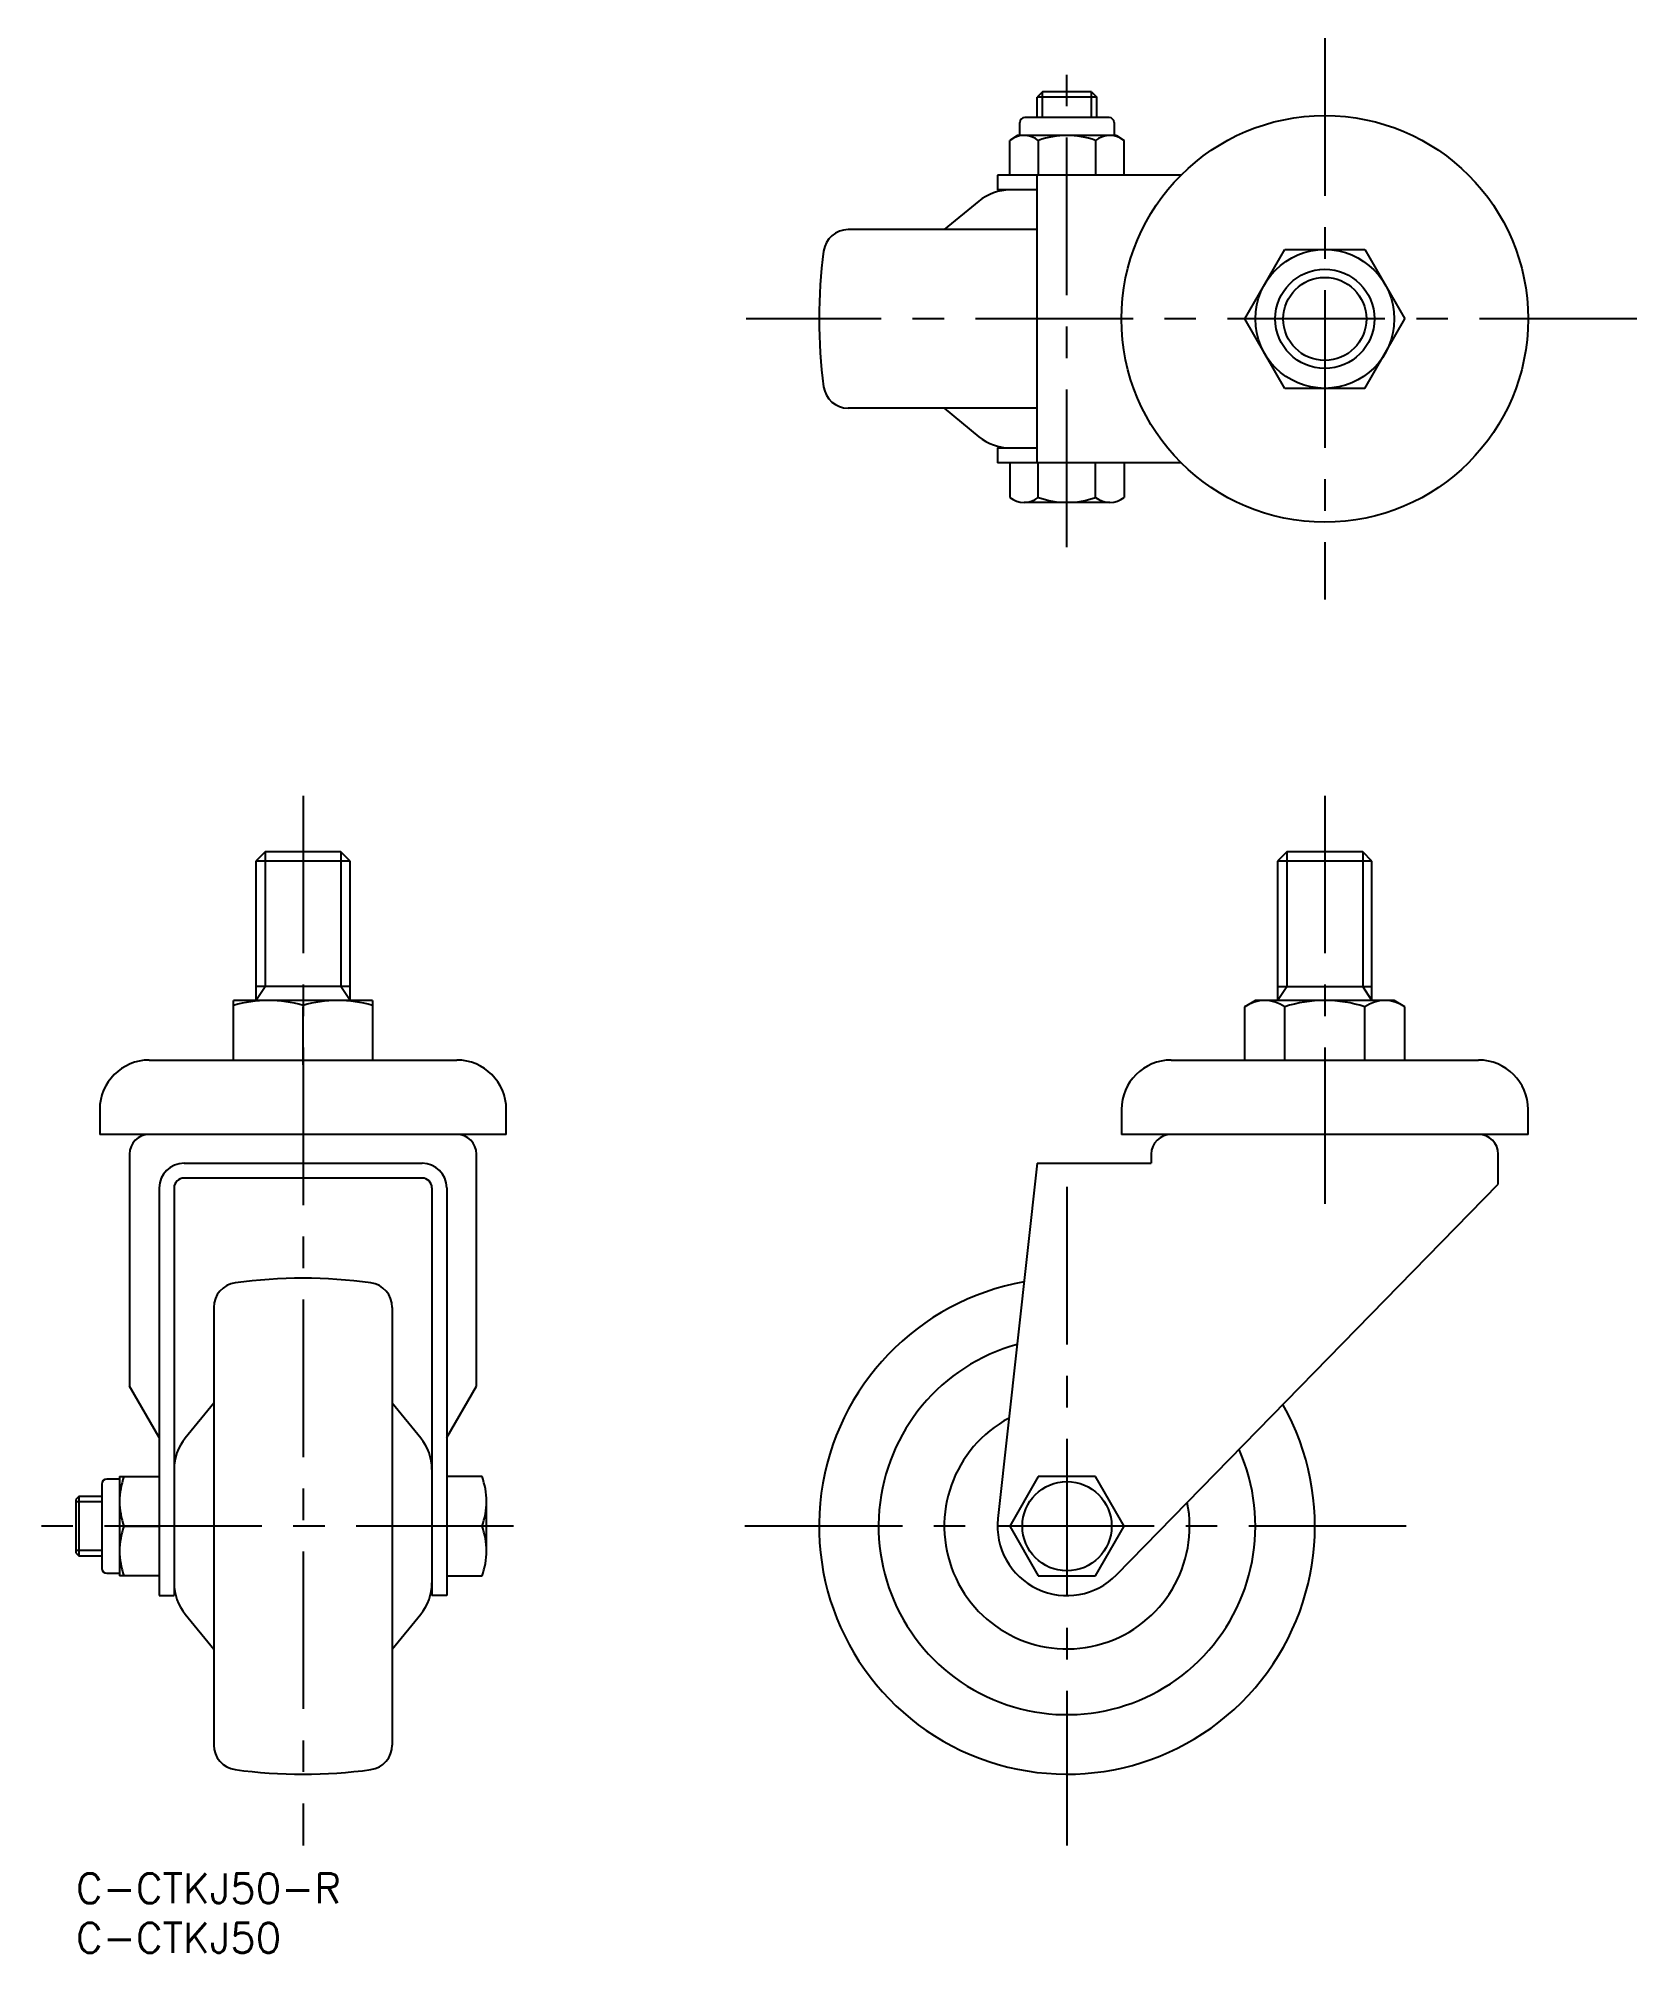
# Model space of a CAD drawing. Extents: x -4 to 157, y -8 to 185.
import ezdxf

# ---------------------------------------------------------------- set-up
doc = ezdxf.new("R2010")
doc.units = 0
doc.header["$LTSCALE"] = 0.5
doc.linetypes.add('CENTER', pattern=[50.8, 31.75, -6.35, 6.35, -6.35])
for name, color, linetype in [('MSM_CENTER', 1, 'CENTER'), ('MSM_CONTINUOUS', 7, 'CONTINUOUS'), ('MSM_NARROW', 5, 'CONTINUOUS'), ('MSM_PART_NUMBER', 7, 'CONTINUOUS')]:
    doc.layers.add(name, color=color, linetype=linetype)
doc.styles.get("Standard").update_dxf_attribs({"font": 'txt.shx', "height": 3, "bigfont": 'bigfont.shx'})

msp = doc.modelspace()

# ---------------------------------------------------------------- linework, layer by layer
at = {"layer": 'MSM_CENTER'}
for p, q in [((125.94, 185.01), (125.94, 128.42)), ((99.94, 133.72), (99.94, 182.72)), ((157.4, 156.72), (67.59, 156.72)), ((22.9, 108.65), (22.9, 2.8)), ((125.94, 108.65), (125.94, 67.5)), ((99.94, 69.2), (99.94, 2.8)), ((44.14, 35), (-3.8, 35)), ((134.14, 35), (65.74, 35))]:
    msp.add_line(p, q, dxfattribs=at)
at = {"layer": 'MSM_CONTINUOUS'}
for p, q in [((97.48, 179.62), (96.94, 179.08)), ((102.4, 179.62), (97.48, 179.62)), ((102.4, 179.62), (102.94, 179.08)), ((102.94, 179.08), (96.94, 179.08)), ((96.94, 177.02), (96.94, 179.08)), ((102.94, 177.02), (102.94, 179.08)), ((95.19, 175.22), (95.19, 176.52)), ((104.19, 177.02), (95.69, 177.02)), ((104.69, 176.52), (104.69, 175.22)), ((94.94, 175.22), (94.17, 174.72)), ((94.17, 171.22), (94.17, 174.72)), ((104.94, 175.22), (94.94, 175.22)), ((97.05, 174.72), (97.05, 171.22)), ((102.83, 174.72), (102.83, 171.22)), ((104.94, 175.22), (105.71, 174.72)), ((105.71, 171.22), (105.71, 174.72)), ((111.45, 171.22), (92.94, 171.22)), ((92.94, 171.22), (92.94, 169.72)), ((96.9, 171.22), (96.9, 142.22)), ((91.06, 168.59), (87.54, 165.72)), ((96.9, 169.72), (92.94, 169.72)), ((96.9, 165.72), (77.88, 165.72)), ((117.86, 156.72), (121.9, 163.72)), ((121.9, 163.72), (129.98, 163.72)), ((129.98, 163.72), (134.02, 156.72)), ((121.9, 149.72), (117.86, 156.72)), ((129.98, 149.72), (134.02, 156.72)), ((129.98, 149.72), (121.9, 149.72)), ((96.9, 147.72), (77.88, 147.72)), ((87.54, 147.72), (91.06, 144.84)), ((92.94, 143.72), (96.9, 143.72)), ((92.94, 143.72), (92.94, 142.22)), ((111.45, 142.22), (92.94, 142.22)), ((94.17, 142.22), (94.17, 138.72)), ((97.05, 138.72), (97.05, 142.22)), ((102.83, 138.72), (102.83, 142.22)), ((105.71, 142.22), (105.71, 138.72)), ((104.27, 138.22), (95.61, 138.22)), ((19.08, 103), (18.14, 102.05)), ((26.72, 103), (19.08, 103)), ((27.66, 102.05), (26.72, 103)), ((122.12, 103), (121.18, 102.05)), ((129.76, 103), (122.12, 103)), ((130.7, 102.05), (129.76, 103)), ((18.14, 102.05), (18.14, 88)), ((27.66, 102.05), (18.14, 102.05)), ((27.66, 88), (27.66, 102.05)), ((121.18, 102.05), (121.18, 88)), ((130.7, 102.05), (121.18, 102.05)), ((130.7, 88), (130.7, 102.05)), ((27.66, 89.4), (18.14, 89.4)), ((121.18, 89.4), (130.7, 89.4)), ((15.9, 82), (15.9, 88)), ((29.9, 88), (15.9, 88)), ((22.9, 81.5), (22.9, 87.37)), ((29.9, 88), (29.9, 82)), ((118.94, 88), (117.86, 87.37)), ((117.86, 82), (117.86, 87.37)), ((132.94, 88), (118.94, 88)), ((121.9, 82), (121.9, 87.37)), ((129.98, 82), (129.98, 87.37)), ((134.02, 87.37), (132.94, 88)), ((134.02, 82), (134.02, 87.37)), ((7.4, 82), (38.4, 82)), ((110.44, 82), (141.44, 82)), ((2.4, 77), (2.4, 74.5)), ((43.4, 74.5), (43.4, 77)), ((105.44, 77), (105.44, 74.5)), ((146.44, 74.5), (146.44, 77)), ((43.4, 74.5), (2.4, 74.5)), ((146.44, 74.5), (105.44, 74.5)), ((5.4, 72.5), (5.4, 49.13)), ((10.9, 71.6), (34.9, 71.6)), ((40.4, 49.13), (40.4, 72.5)), ((96.94, 71.6), (92.98, 35.77)), ((96.94, 71.6), (108.44, 71.6)), ((108.44, 72.5), (108.44, 71.6)), ((143.44, 69.5), (143.44, 72.5)), ((34.9, 70.1), (10.9, 70.1)), ((104.95, 30.11), (143.44, 69.5)), ((8.4, 69.1), (8.4, 28)), ((9.9, 69.1), (9.9, 28)), ((35.9, 69.1), (35.9, 28)), ((37.4, 69.1), (37.4, 28)), ((13.9, 57.06), (13.9, 12.94)), ((31.9, 57.06), (31.9, 12.94)), ((8.4, 43.93), (5.4, 49.13)), ((37.4, 43.93), (40.4, 49.13)), ((13.9, 47.4), (11.03, 43.88)), ((34.77, 43.88), (31.9, 47.4)), ((2.6, 39.25), (2.6, 30.75)), ((4.4, 39.75), (3.1, 39.75)), ((4.4, 40), (4.4, 30)), ((4.4, 40), (8.4, 40)), ((40.95, 40), (37.4, 40)), ((97.05, 40), (94.17, 35)), ((102.83, 40), (97.05, 40)), ((105.71, 35), (102.83, 40)), ((0.3, 38), (0, 37.7)), ((0, 37.7), (0, 32.3)), ((2.6, 38), (0.3, 38)), ((0.3, 38), (0.3, 32)), ((41.4, 32.5), (41.4, 37.5)), ((4.85, 35), (8.4, 35)), ((40.95, 35), (37.4, 35)), ((94.17, 35), (97.05, 30)), ((102.83, 30), (105.71, 35)), ((0, 32.3), (0.3, 32)), ((0.3, 32), (2.6, 32)), ((3.1, 30.25), (4.4, 30.25)), ((8.4, 30), (4.4, 30)), ((37.4, 30), (40.95, 30)), ((97.05, 30), (102.83, 30)), ((8.4, 28), (9.9, 28)), ((37.4, 28), (35.9, 28)), ((11.03, 26.12), (13.9, 22.6)), ((31.9, 22.6), (34.77, 26.12))]:
    msp.add_line(p, q, dxfattribs=at)
for centre, radius in [((125.94, 156.72), 20.5), ((125.94, 156.72), 7), ((125.94, 156.72), 5), ((99.94, 35), 4.5)]:
    msp.add_circle(centre, radius, dxfattribs=at)
for centre, radius, start, end in [((95.69, 176.52), 0.5, 90, 180), ((104.19, 176.52), 0.5, 0, 90), ((95.61, 172.88), 2.33, 51.7868, 117.5449), ((99.94, 166.63), 8.58, 70.3471, 109.6529), ((104.27, 172.88), 2.33, 62.4551, 128.2132), ((94.22, 164.72), 5, 90, 129.2257), ((77.88, 163.22), 2.5, 90, 172.298), ((125.94, 156.72), 51, 172.298, 187.702), ((77.88, 150.22), 2.5, 187.702, 270), ((94.22, 148.72), 5, 230.7743, 270), ((95.61, 140.55), 2.33, 231.7868, 308.2132), ((99.94, 146.8), 8.58, 250.3471, 289.6529), ((104.27, 140.55), 2.33, 231.7868, 308.2132), ((19.4, 75.5), 12.5, 73.7398, 106.2602), ((26.4, 75.5), 12.5, 73.7398, 106.2602), ((119.88, 84.42), 3.58, 55.6158, 124.3842), ((125.94, 74.63), 13.37, 72.412, 107.588), ((132, 84.42), 3.58, 55.6158, 124.3842), ((7.4, 77), 5, 90, 180), ((38.4, 77), 5, 0, 90), ((110.44, 77), 5, 90, 180), ((141.44, 77), 5, 0, 90), ((7.4, 72.5), 2, 90, 180), ((38.4, 72.5), 2, 360, 90), ((110.44, 72.5), 2, 90, 180), ((141.44, 72.5), 2, 360, 90), ((10.9, 69.1), 2.5, 90, 180), ((34.9, 69.1), 2.5, 0, 90), ((10.9, 69.1), 1, 90, 180), ((34.9, 69.1), 1, 0, 90), ((22.9, 9), 51, 82.298, 97.702), ((16.4, 57.06), 2.5, 97.702, 180), ((29.4, 57.06), 2.5, 0, 82.298), ((99.94, 35), 25, 99.9573, 29.401), ((99.94, 35), 19, 105.3153, 24.0429), ((99.94, 35), 12.37, 118.145, 11.2133), ((14.9, 40.72), 5, 140.7743, 180), ((30.9, 40.72), 5, 0, 39.2257), ((3.1, 39.25), 0.5, 90, 180), ((11.62, 37.5), 7.22, 159.7438, 200.2562), ((34.18, 37.5), 7.22, 339.7438, 20.2562), ((11.62, 32.5), 7.22, 159.7438, 200.2562), ((34.18, 32.5), 7.22, 339.7438, 20.2562), ((99.94, 35), 7, 173.6971, 315.6612), ((3.1, 30.75), 0.5, 180, 270), ((14.9, 29.28), 5, 180, 219.2257), ((30.9, 29.28), 5, 320.7743, 360), ((16.4, 12.94), 2.5, 180, 262.298), ((29.4, 12.94), 2.5, 277.702, 360), ((22.9, 61), 51, 262.298, 277.702)]:
    msp.add_arc(centre, radius, start, end, dxfattribs=at)
at = {"layer": 'MSM_NARROW'}
for p, q in [((97.48, 177.02), (97.48, 179.62)), ((102.4, 177.02), (102.4, 179.62)), ((19.08, 103), (19.08, 89.4)), ((26.72, 103), (26.72, 89.4)), ((122.12, 103), (122.12, 89.4)), ((129.76, 103), (129.76, 89.4)), ((18.14, 88), (19.08, 89.4)), ((27.66, 88), (26.72, 89.4)), ((121.18, 88), (122.12, 89.4)), ((130.7, 88), (129.76, 89.4)), ((2.6, 37.46), (0, 37.46)), ((2.6, 32.54), (0, 32.54))]:
    msp.add_line(p, q, dxfattribs=at)
msp.add_circle((125.94, 156.72), 4.19, dxfattribs=at)

# ---------------------------------------------------------------- texts
at = {"layer": 'MSM_PART_NUMBER'}
for s, p in [('C-CTKJ50-R', (0, -3)), ('C-CTKJ50', (0, -8))]:
    msp.add_text(s, height=3, dxfattribs=at).set_placement(p)

doc.saveas('drawing.dxf')
